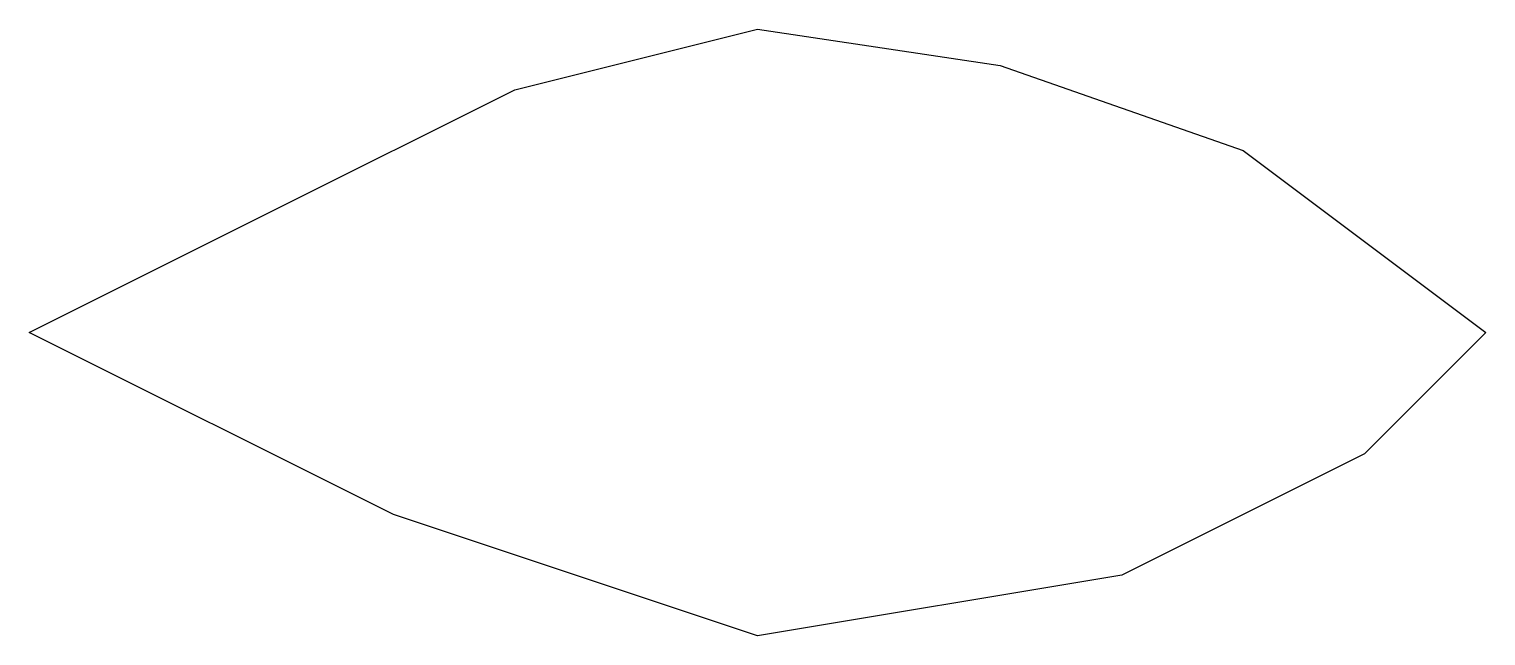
# Model space of a CAD drawing. Header units: millimetres. Extents: x 65 to 185, y 74 to 124.
import ezdxf

# ---------------------------------------------------------------- set-up
doc = ezdxf.new("R2010")
doc.units = ezdxf.units.MM
doc.header["$MEASUREMENT"] = 0

msp = doc.modelspace()

# ---------------------------------------------------------------- linework, layer by layer
msp.add_lwpolyline([(64.67, 99.42), (84.67, 109.42), (104.67, 119.42), (124.67, 124.42), (144.67, 121.42), (164.67, 114.42), (184.67, 99.42), (174.67, 89.42), (154.67, 79.42), (124.67, 74.42), (94.67, 84.42)], close=True)

doc.saveas('drawing.dxf')
